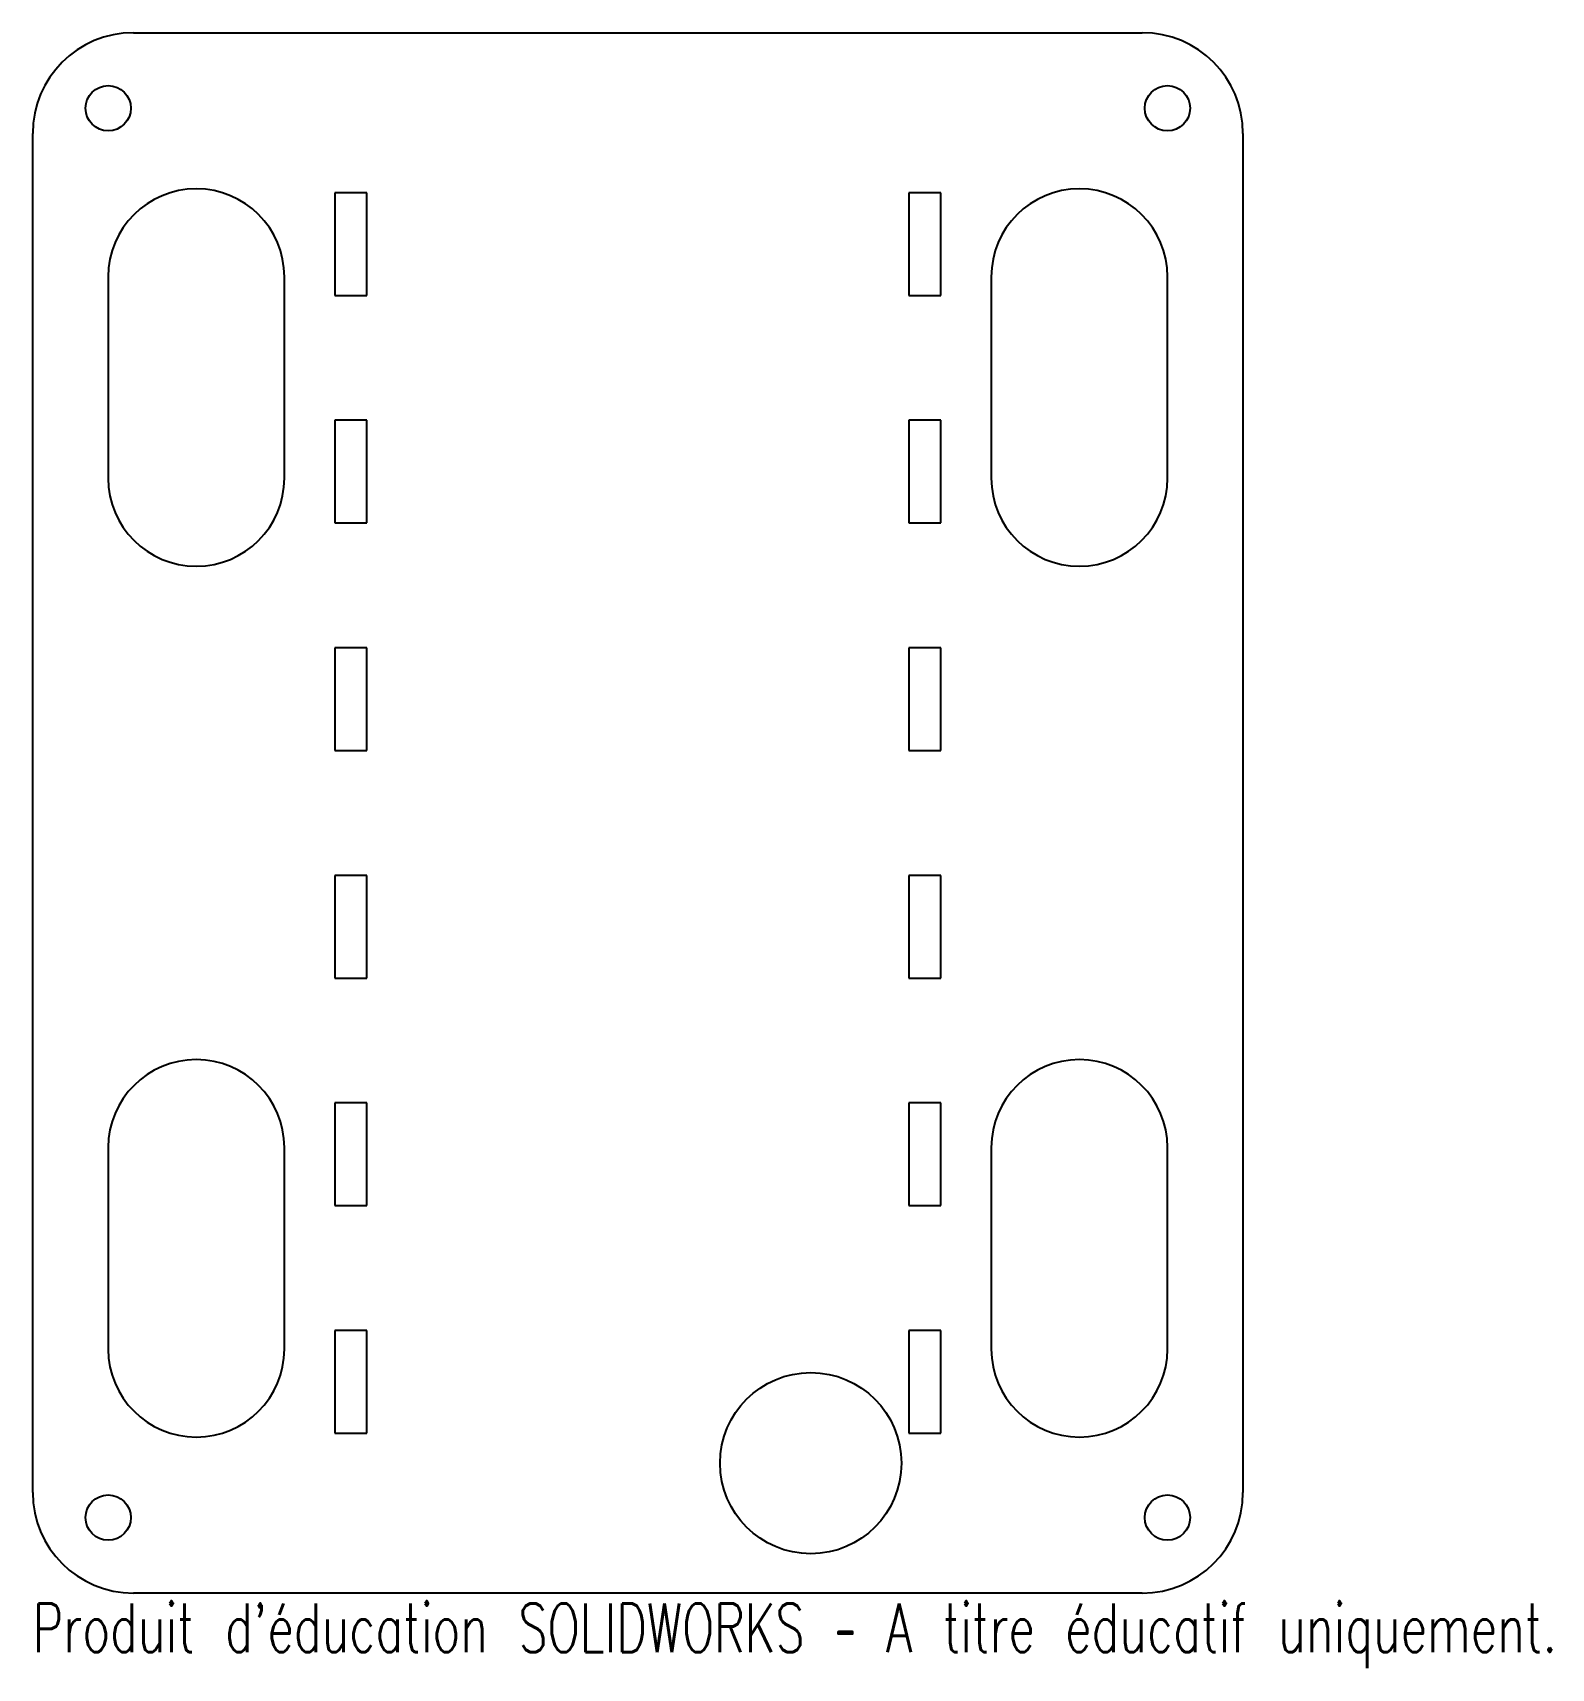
# Model space of a CAD drawing. Header units: millimetres. Extents: x -60 to 91, y -162 to 0.
import ezdxf

# ---------------------------------------------------------------- set-up
doc = ezdxf.new("R2010")
doc.units = ezdxf.units.MM
doc.styles.add('SLDTEXTSTYLE0', font='TXT', dxfattribs={"width": 0.7, "bigfont": 'bigfont'})

msp = doc.modelspace()

# ---------------------------------------------------------------- linework, layer by layer
at = {"color": 7, "linetype": 'Continuous', "lineweight": 25}
for p, q in [((-50.09, 0), (50.09, 0)), ((-60.09, -145), (-60.09, -10)), ((60.09, -10), (60.09, -145)), ((-30.1, -15.9), (-30.1, -26.1)), ((-26.9, -15.9), (-30.1, -15.9)), ((-26.9, -26.1), (-26.9, -15.9)), ((26.9, -15.9), (26.9, -26.1)), ((30.1, -15.9), (26.9, -15.9)), ((30.1, -26.1), (30.1, -15.9)), ((-52.59, -24.25), (-52.59, -44.25)), ((-35.09, -44.25), (-35.09, -24.25)), ((35.09, -24.25), (35.09, -44.25)), ((52.59, -44.25), (52.59, -24.25)), ((-30.1, -26.1), (-26.9, -26.1)), ((26.9, -26.1), (30.1, -26.1)), ((-30.1, -38.5), (-30.1, -48.7)), ((-26.9, -38.5), (-30.1, -38.5)), ((-26.9, -48.7), (-26.9, -38.5)), ((26.9, -38.5), (26.9, -48.7)), ((30.1, -38.5), (26.9, -38.5)), ((30.1, -48.7), (30.1, -38.5)), ((-30.1, -48.7), (-26.9, -48.7)), ((26.9, -48.7), (30.1, -48.7)), ((-30.1, -61.1), (-30.1, -71.3)), ((-26.9, -61.1), (-30.1, -61.1)), ((-26.9, -71.3), (-26.9, -61.1)), ((26.9, -61.1), (26.9, -71.3)), ((30.1, -61.1), (26.9, -61.1)), ((30.1, -71.3), (30.1, -61.1)), ((-30.1, -71.3), (-26.9, -71.3)), ((26.9, -71.3), (30.1, -71.3)), ((-30.1, -83.7), (-30.1, -93.9)), ((-26.9, -83.7), (-30.1, -83.7)), ((-26.9, -93.9), (-26.9, -83.7)), ((26.9, -83.7), (26.9, -93.9)), ((30.1, -83.7), (26.9, -83.7)), ((30.1, -93.9), (30.1, -83.7)), ((-30.1, -93.9), (-26.9, -93.9)), ((26.9, -93.9), (30.1, -93.9)), ((-30.1, -106.3), (-30.1, -116.5)), ((-26.9, -106.3), (-30.1, -106.3)), ((-26.9, -116.5), (-26.9, -106.3)), ((26.9, -106.3), (26.9, -116.5)), ((30.1, -106.3), (26.9, -106.3)), ((30.1, -116.5), (30.1, -106.3)), ((-52.59, -110.75), (-52.59, -130.75)), ((-35.09, -130.75), (-35.09, -110.75)), ((35.09, -110.75), (35.09, -130.75)), ((52.59, -130.75), (52.59, -110.75)), ((-30.1, -116.5), (-26.9, -116.5)), ((26.9, -116.5), (30.1, -116.5)), ((-30.1, -128.9), (-30.1, -139.1)), ((-26.9, -128.9), (-30.1, -128.9)), ((-26.9, -139.1), (-26.9, -128.9)), ((26.9, -128.9), (26.9, -139.1)), ((30.1, -128.9), (26.9, -128.9)), ((30.1, -139.1), (30.1, -128.9)), ((-30.1, -139.1), (-26.9, -139.1)), ((26.9, -139.1), (30.1, -139.1)), ((50.09, -155), (-50.09, -155))]:
    msp.add_line(p, q, dxfattribs=at)
for centre, radius in [((-52.59, -7.5), 2.25), ((52.59, -7.5), 2.25), ((17.17, -142.09), 9), ((-52.59, -147.5), 2.25), ((52.59, -147.5), 2.25)]:
    msp.add_circle(centre, radius, dxfattribs=at)
for centre, radius, start, end in [((50.09, -10), 10, 0, 90), ((-50.09, -10), 10, 90, 180), ((-43.84, -24.25), 8.75, 0, 180), ((43.84, -24.25), 8.75, 0, 180), ((-43.84, -44.25), 8.75, 180, 0), ((43.84, -44.25), 8.75, 180, 0), ((-43.84, -110.75), 8.75, 0, 180), ((43.84, -110.75), 8.75, 0, 180), ((-43.84, -130.75), 8.75, 180, 0), ((43.84, -130.75), 8.75, 180, 0), ((-50.09, -145), 10, 180, 270), ((50.09, -145), 10, 270, 0)]:
    msp.add_arc(centre, radius, start, end, dxfattribs=at)

# ---------------------------------------------------------------- texts
at = {"color": 7, "linetype": 'Continuous', "insert": (-60.09, -156.02), "char_height": 4.8336, "attachment_point": 1, "style": 'SLDTEXTSTYLE0'}
msp.add_mtext("Produit d'éducation SOLIDWORKS – A titre éducatif uniquement.", dxfattribs=at)

doc.saveas('drawing.dxf')
